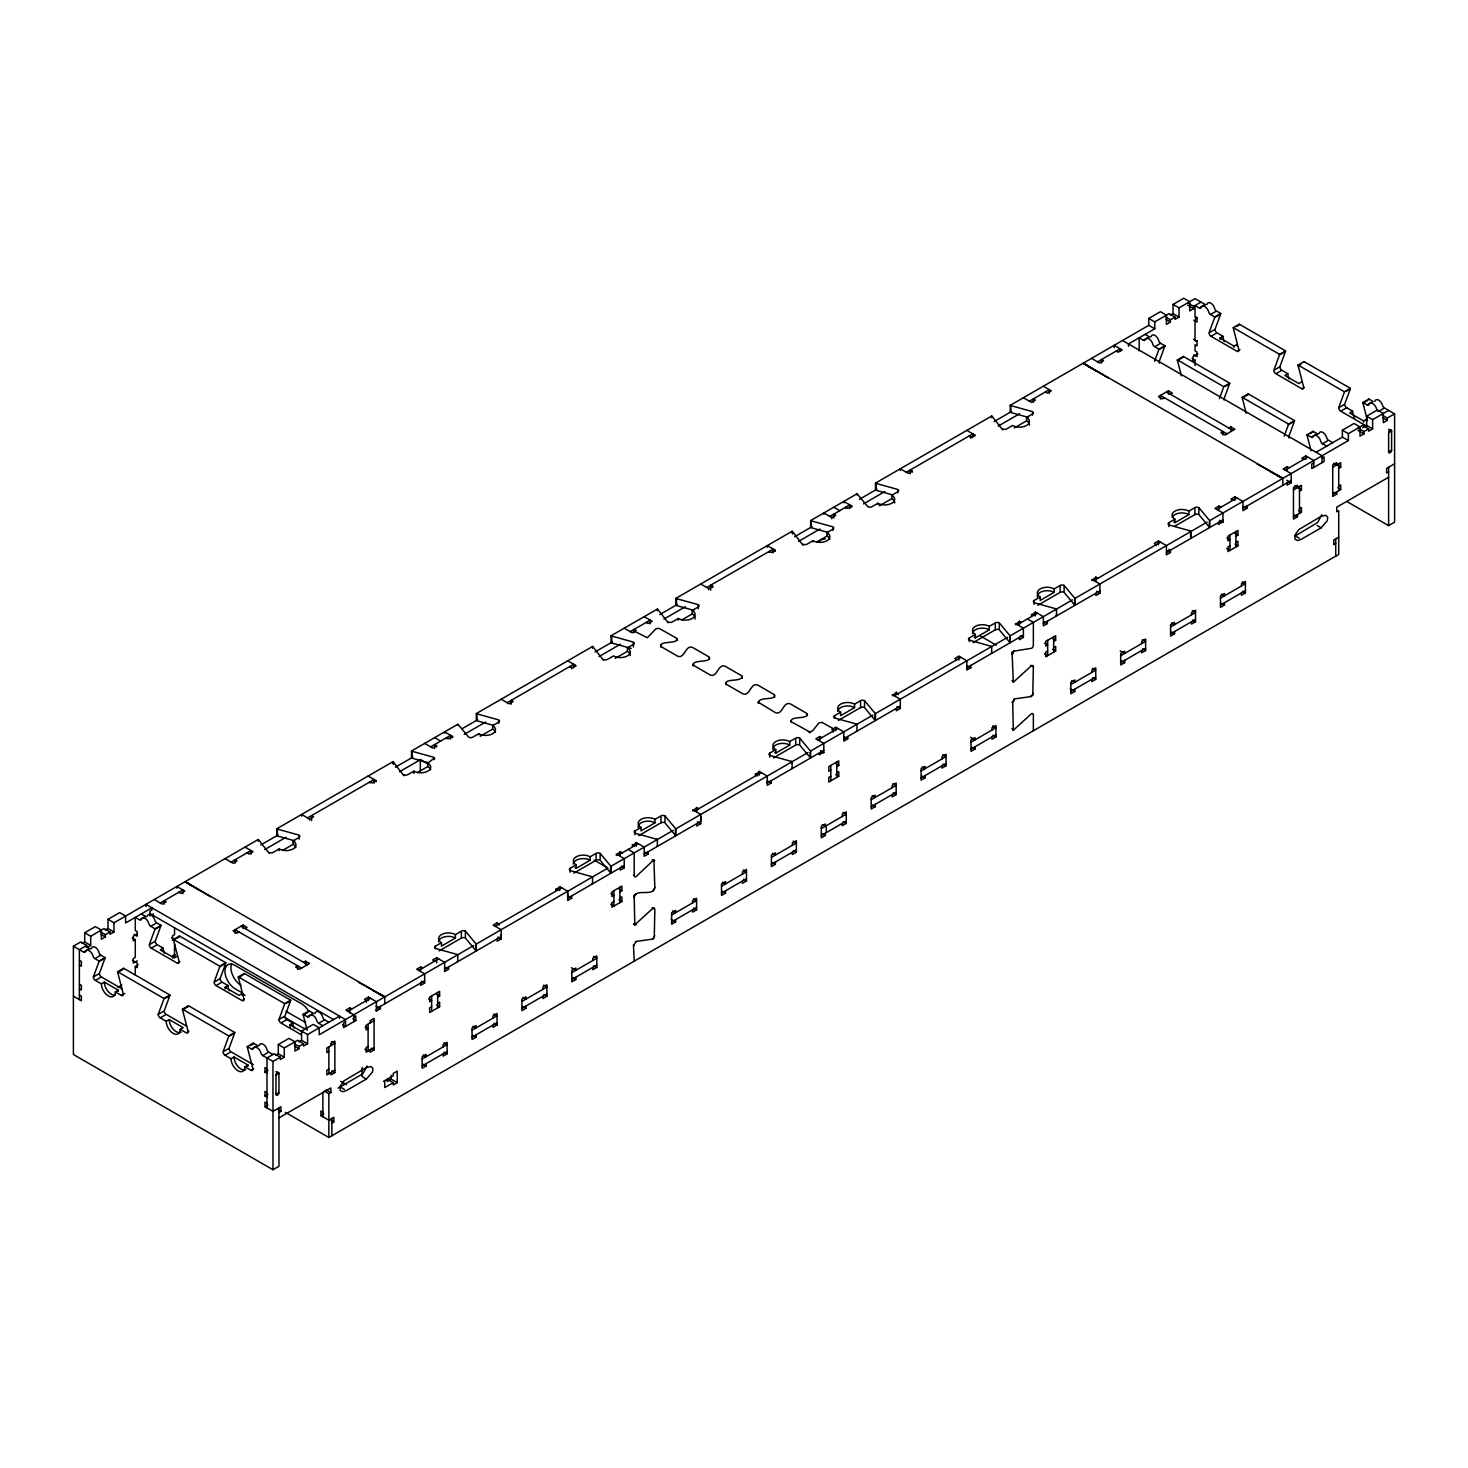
<?xml version="1.0" encoding="UTF-8"?>
<svg xmlns="http://www.w3.org/2000/svg" width="1468" height="1468" viewBox="0 0 1468 1468"><rect width="100%" height="100%" fill="white"/><g stroke="black" fill="none" stroke-linecap="round" stroke-linejoin="round"><path stroke-width="1.5" d="M501.157 934.877L501.157 936.602L444.62 969.247M567.694 893.003L567.694 898.196L624.23 865.551M700.731 816.19L700.731 821.383L644.195 854.027M767.269 781.233L767.269 782.976L823.805 750.331M634.671 631.368L647.315 637.736L655.994 628.763L659.004 628.304L676.253 638.011C680.143 644.782 657.481 640.011 661.371 646.782L677.5 656.104C684.822 659.462 685.391 644.158 692.712 647.516L708.842 656.82C712.732 663.591 690.07 658.838 693.96 665.61L710.09 674.913C717.43 678.289 717.98 662.967 725.302 666.325L741.432 675.647L742.239 677.904M742.257 676.656C740.771 682.436 723.412 677.922 726.568 684.418L742.698 693.74C750.02 697.098 750.57 681.794 757.91 685.152L774.04 694.474C777.361 701.319 758.112 695.795 758.35 703.099M758.35 702.236L775.288 712.567C782.609 715.925 783.178 700.603 790.5 703.979L806.629 713.283C810.519 720.054 787.857 715.301 791.747 722.072L809.657 731.853L812.373 731.009L818.979 722.862L821.988 722.403L833.329 728.697L833.329 732.147M635.461 941.52L652.838 939.061L654.251 937.575L654.838 909.499L652.838 908.343L634.8 924.803L634.213 897.388C635.571 887.718 653.462 897.278 654.838 887.608L653.939 860.083M367.055 1066.007L362.853 1073.787L337.989 1088.137M1321.806 514.773L1317.603 522.553L1295.198 535.893L1299.198 538.206M825.31 538.903L821.144 539.618L818.447 542.206M173.352 955.338L172.38 958.017M1013.984 698.97L1031.362 696.529L1032.775 695.025L1033.362 666.949L1031.362 665.793L1013.324 682.253L1012.131 653.48L1013.636 651.205L1031.729 648.269A2.826 1.633 -60 0 0 1033.362 645.058L1033.362 622.432L1027.38 618.964M101.365 983.872L104.375 982.129L118.339 990.203L115.348 991.928A9.872 5.707 60 0 1 108.357 995.965A9.872 5.707 60 0 1 101.365 983.872L95.383 980.404A2.826 1.633 60 0 1 93.383 976.954L99.017 961.65A2.826 1.633 60 0 0 99.09 961.045L105.09 957.576L100.87 955.154A2.826 1.633 60 0 1 98.998 952.53A5.652 3.266 60 0 0 95.236 947.282A5.652 3.266 60 0 0 91.456 948.181A2.826 1.633 60 0 1 89.585 948.64L85.383 946.199M105.09 957.576A2.826 1.633 60 0 1 104.999 958.2L99.384 973.486A2.826 1.633 60 0 0 101.365 976.954L121.752 988.716M147.901 915.023A5.652 3.266 60 0 1 151.699 915.426A5.652 3.266 60 0 1 154.874 920.271A2.826 1.633 60 0 0 156.764 922.895L160.966 925.317L154.984 928.785A2.826 1.633 60 0 1 154.892 929.391L149.277 944.695A2.826 1.633 60 0 0 151.277 948.145L177.206 963.118A2.826 1.633 60 0 0 179.206 961.98L173.591 940.181A2.826 1.633 60 0 1 173.499 939.465L179.5 936.015L225.797 962.751A2.826 1.633 60 0 1 225.705 963.357L220.09 978.661L214.842 981.688M150.03 944.254L155.259 941.227L160.874 925.923A2.826 1.633 60 0 0 160.966 925.317M166.196 1021.288L169.205 1019.563L183.17 1027.637L180.179 1029.362A9.872 5.707 60 0 1 173.187 1033.399A9.872 5.707 60 0 1 166.196 1021.288L160.214 1017.838A2.826 1.633 60 0 1 158.214 1014.388L163.847 999.084A2.826 1.633 60 0 0 163.921 998.46L169.921 995.01L123.606 968.274L117.623 971.743A2.826 1.633 60 0 0 117.715 972.44L123.33 994.24A2.826 1.633 60 0 1 121.33 995.396L115.348 991.928M169.921 995.01A2.826 1.633 60 0 1 169.829 995.616L164.214 1010.92A2.826 1.633 60 0 0 166.196 1014.388L186.583 1026.15M225.797 962.751L219.815 966.201A2.826 1.633 60 0 1 219.723 966.825L214.108 982.11A2.826 1.633 60 0 0 216.09 985.579L242.037 1000.552A2.826 1.633 60 0 0 244.037 999.396L238.422 977.615A2.826 1.633 60 0 1 238.33 976.899L244.33 973.449L290.627 1000.185A2.826 1.633 60 0 1 290.536 1000.791L284.92 1016.095A2.826 1.633 60 0 0 286.921 1019.544L292.903 1022.994A9.872 5.707 60 0 0 294.077 1028.169M180.179 1029.362L186.161 1032.811A2.826 1.633 60 0 0 188.161 1031.655L182.527 1009.874A2.826 1.633 60 0 1 182.454 1009.158L188.436 1005.708L234.733 1032.444L228.751 1035.894A2.826 1.633 60 0 1 228.678 1036.5L223.044 1051.804A2.826 1.633 60 0 0 225.044 1055.272L231.026 1058.722A9.872 5.707 60 0 0 238.018 1070.814A9.872 5.707 60 0 0 245.009 1066.796L248 1065.052L234.018 1056.997L231.026 1058.722M223.797 1051.382L229.045 1048.354L234.66 1033.05A2.826 1.633 60 0 0 234.733 1032.444M301.307 1034.775L280.92 1022.994A2.826 1.633 60 0 1 278.938 1019.544L284.553 1004.24A2.826 1.633 60 0 0 284.627 1003.635L290.627 1000.185M1154.545 361.275L1158.766 349.806A2.826 1.633 60 0 0 1158.858 349.201L1164.84 345.732L1160.619 343.31A2.826 1.633 60 0 1 1158.747 340.686A5.652 3.266 60 0 0 1154.986 335.438A5.652 3.266 60 0 0 1151.224 336.337A2.826 1.633 60 0 1 1150.93 336.796M1164.84 345.732A2.826 1.633 60 0 1 1164.748 346.356L1159.133 361.642A2.826 1.633 60 0 0 1159.463 363.091M1206.824 304.518A2.826 1.633 60 0 0 1207.1 304.078A5.652 3.266 60 0 1 1210.861 303.179A5.652 3.266 60 0 1 1214.623 308.427A2.826 1.633 60 0 0 1216.513 311.051L1220.715 313.473L1214.733 316.941A2.826 1.633 60 0 1 1214.642 317.547L1209.026 332.851A2.826 1.633 60 0 0 1211.027 336.3L1236.974 351.274A2.826 1.633 60 0 0 1238.955 350.136L1233.34 328.337A2.826 1.633 60 0 1 1233.267 327.639L1239.249 324.171L1285.546 350.907A2.826 1.633 60 0 1 1285.473 351.513L1279.839 366.817L1274.609 369.844M1209.779 332.41L1215.009 329.382L1220.642 314.097A2.826 1.633 60 0 0 1220.715 313.473M1219.376 398.709L1223.596 387.24A2.826 1.633 60 0 0 1223.67 386.634L1229.67 383.166L1183.373 356.43L1177.373 359.899A2.826 1.633 60 0 0 1177.464 360.596L1181.391 375.863M1229.67 383.166A2.826 1.633 60 0 1 1229.578 383.772L1223.963 399.076A2.826 1.633 60 0 0 1224.11 400.012M1285.546 350.907L1279.564 354.357A2.826 1.633 60 0 1 1279.472 354.981L1273.857 370.266A2.826 1.633 60 0 0 1275.857 373.734L1301.804 388.708L1304.043 387.405M1284.206 436.143L1288.427 424.674A2.826 1.633 60 0 0 1288.5 424.05L1294.501 420.6L1248.185 393.864L1242.203 397.314A2.826 1.633 60 0 0 1242.295 398.03L1246.222 413.279M1289.124 437.959A2.826 1.633 60 0 1 1288.794 436.51L1294.409 421.206A2.826 1.633 60 0 0 1294.501 420.6M1367.369 426.399A2.826 1.633 60 0 1 1366.635 426.142L1340.688 411.15A2.826 1.633 60 0 1 1338.688 407.7L1344.303 392.396A2.826 1.633 60 0 0 1344.394 391.791L1350.376 388.341L1304.079 361.605L1298.079 365.055A2.826 1.633 60 0 0 1298.171 365.771L1303.786 387.552A2.826 1.633 60 0 1 1301.804 388.708M1350.376 388.341A2.826 1.633 60 0 1 1350.285 388.947L1344.67 404.25A2.826 1.633 60 0 0 1346.67 407.7L1352.652 411.15A9.872 5.707 60 0 0 1354.707 418.05M1013.984 650.966L1012.002 654.416M1012.002 702.42L1014.37 699.649L1012.736 702.86L1013.324 730.275L1031.362 713.797A2.826 1.633 -60 0 1 1033.362 714.953L1033.362 730.734M1318.833 433.721L1319.677 432.381A5.652 3.266 60 0 1 1326.081 436.088L1326.925 438.382A2.826 1.633 60 0 0 1328.522 440.235L1332.724 442.675M1374.709 401.461L1375.553 400.122A5.652 3.266 60 0 1 1381.957 403.81L1382.801 406.122A2.826 1.633 60 0 0 1384.397 407.976L1394.6 413.866L1394.6 522.186L1388.618 525.636L1347.11 501.671M633.46 875.093L634.213 875.534A2.826 1.633 -60 0 0 635.846 876.818L653.572 860.064L652.086 859.899M366.394 1079.053L372.578 1071.842L372.927 1068.465L371.092 1066.502L366.394 1067.53L343.971 1080.87L340.246 1086.265L340.246 1090.504L342.796 1091.733L346.43 1090.577L366.394 1079.053L362.394 1076.76M1321.145 527.838L1327.329 520.626L1327.696 517.25L1325.861 515.286L1321.145 516.314L1298.74 529.654L1294.996 535.049L1294.996 539.288L1297.547 540.518L1301.198 539.343L1321.145 527.838L1317.163 525.526M84.704 932.767L90.704 936.217L90.704 945.429L84.704 941.979L84.704 932.767L95.383 926.602L101.365 930.051L101.365 939.281L105.366 936.969L105.366 934.657L109.99 931.996L109.99 934.29L113.972 931.996L113.972 922.785L107.99 919.317L107.99 928.528L113.972 931.996M107.99 919.317L119.642 912.601L125.624 916.05L125.624 922.968L151.901 907.793L151.901 910.105L149.901 911.261L149.901 915.867L153.424 913.83M1028.206 417.352L1010.865 412.526A2.808 1.633 0 0 1 1010.223 412.251L1010.223 405.333L1148.783 325.327L1148.783 318.428L1160.436 311.693L1166.418 315.161L1166.418 324.373L1170.4 322.079L1170.4 319.767L1175.042 317.088L1175.042 319.4L1179.024 317.088L1179.024 307.876L1173.042 304.427L1173.042 313.638L1179.024 317.088M1173.042 304.427L1183.722 298.261L1189.704 301.711L1189.704 310.941L1193.686 308.629L1193.686 306.317L1187.704 302.867M278.957 1107.9L278.957 1166.289L272.975 1169.739L73.4 1054.519L73.4 946.199L80.722 941.979L86.704 945.429L86.704 947.741L90.704 945.429M90.704 936.217L104.008 928.528L109.99 931.996M113.972 922.785L258.203 839.512A2.826 1.633 0 0 1 258.698 839.88L269.139 853.275M294.738 840.834L277.397 836.008A2.826 1.633 0 0 1 276.736 835.714L276.736 828.814L392.947 761.709A2.826 1.633 0 0 1 393.442 762.094L403.883 775.765M428.399 762.736L412.141 758.204A2.826 1.633 0 0 1 411.48 757.928L411.48 751.01L457.777 724.274A2.826 1.633 0 0 1 458.273 724.66L468.714 737.175A2.826 1.633 0 0 0 472.696 737.175L478.696 733.725A9.872 5.707 0 0 0 492.661 733.725A9.872 5.707 0 0 0 492.661 725.651L498.643 722.201A2.826 1.633 0 0 0 498.643 719.889L476.972 713.87A2.826 1.633 0 0 1 476.311 713.576L476.311 720.494A2.826 1.633 0 0 0 476.972 720.788L493.23 725.302M476.311 713.576L592.54 646.489A2.826 1.633 0 0 1 593.017 646.856L603.458 660.251M631.222 648.416L611.716 642.984A2.826 1.633 0 0 1 611.055 642.709L611.055 635.791L657.37 609.055A2.826 1.633 0 0 1 657.847 609.44L668.289 622.817M693.887 610.376L676.546 605.55A2.826 1.633 0 0 1 675.886 605.275L675.886 598.357L792.114 531.269A2.826 1.633 0 0 1 792.592 531.636L803.033 545.307M827.548 532.278L811.29 527.764A2.826 1.633 0 0 1 810.63 527.471L810.63 520.571L856.945 493.835A2.826 1.633 0 0 1 857.422 494.202L867.863 506.735A2.826 1.633 0 0 0 871.864 506.735L877.846 503.267A9.872 5.707 0 0 0 891.81 503.267A9.872 5.707 0 0 0 891.81 495.211L897.81 491.743A2.826 1.633 0 0 0 897.81 489.45L876.121 483.412A2.826 1.633 0 0 1 875.46 483.137L875.46 490.055A2.826 1.633 0 0 0 876.121 490.33L892.379 494.844M875.46 483.137L991.689 416.031A2.826 1.633 0 0 1 992.166 416.417L1002.607 429.794M1148.783 318.428L1154.784 321.877L1169.042 313.638L1175.042 317.088M1179.024 307.876L1195.025 298.646L1205.228 304.537A2.826 1.633 60 0 0 1205.815 304.775M82.043 943.52L84.704 941.979M105.329 930.07L107.99 928.528M1170.381 315.18L1173.042 313.638M86.704 945.429L79.382 949.668L79.382 999.598M160.214 903.004L182.839 889.938L182.839 893.627M231.063 862.083L251.028 850.559L251.028 854.248M260.68 844.999L278.168 834.907M307.564 817.915L374.101 779.508L374.101 783.196M395.406 767.214L412.893 757.121M430.638 746.863L450.603 735.34L450.603 739.028M462.2 728.642L477.742 719.669M507.139 702.695L573.676 664.288L573.676 667.977M594.98 651.976L612.468 641.883M630.212 631.644L650.177 620.12L650.177 623.808M659.829 614.541L677.317 604.449M706.732 587.475L773.251 549.069L773.251 552.757M794.573 536.756L812.043 526.663M829.805 516.424L849.752 504.9L849.752 508.589M859.422 499.322L876.891 489.229M906.306 472.256L972.825 433.831L972.825 437.519M994.148 421.536L1011.617 411.444M1029.38 401.186L1049.326 389.662L1049.326 393.351M1097.569 361.825L1120.176 348.76L1120.176 351.072M1154.784 321.877L1154.784 328.795L1128.488 343.971L1128.488 346.264M1193.686 306.317L1201.007 302.096M301.582 816.19L301.582 814.465L309.564 819.071L313.565 816.777L311.565 815.621L311.565 820.612M376.083 781.82L376.083 780.664L372.101 782.976L370.101 781.82L370.101 782.976M436.638 746.863L436.638 745.707L432.638 748.019L424.656 743.414M452.603 737.652L452.603 736.496L448.602 738.808L446.602 737.652L446.602 738.808M569.676 666.6L571.676 667.738L575.676 665.444L575.676 666.6M700.731 584.007L708.714 588.631L712.714 586.319L712.714 587.475M775.251 551.362L775.251 550.225L771.25 552.519L769.25 551.362L769.25 552.519M823.805 514.351L823.805 512.956L831.787 517.562L835.787 515.268L833.787 514.112L833.787 517.947M851.752 507.194L851.752 506.038L847.752 508.35L845.77 507.194L845.77 508.35M912.289 472.256L912.289 471.1L908.288 473.393L900.306 468.787L900.306 470.512M968.843 436.143L970.825 437.299L974.825 434.987L974.825 436.143M73.4 946.199L83.603 952.09L88.594 949.209M140.469 919.262L145.46 916.381A2.826 1.633 60 0 0 147.35 915.922M1139.15 350.87L1139.15 337.823L1143.352 340.246L1148.343 337.365M1200.237 307.418L1205.228 304.537M264.735 849.568L286.095 837.237M399.461 771.783L420.821 759.451M464.31 734.349L485.669 722.017M599.036 656.563L620.395 644.232M663.885 619.129L685.244 606.779M798.61 541.343L819.97 528.994M863.459 503.891L884.819 491.56M998.185 426.105L1019.563 413.774M276.736 828.814A2.826 1.633 0 0 0 277.397 829.09L299.068 835.127A2.826 1.633 0 0 1 299.068 837.421L293.086 840.87A9.872 5.707 0 0 1 293.086 848.944A9.872 5.707 0 0 1 279.122 848.944L273.121 852.394A2.826 1.633 0 0 1 269.139 852.394M433.812 758.479L427.83 763.085A9.872 5.707 0 0 1 427.83 771.159A9.872 5.707 0 0 1 413.866 771.159L407.865 774.609A2.826 1.633 0 0 1 403.883 774.609M611.055 635.791A2.826 1.633 0 0 0 611.716 636.066L633.387 642.103A2.826 1.633 0 0 1 633.387 644.397L627.405 647.865A9.872 5.707 0 0 1 627.405 655.921A9.872 5.707 0 0 1 613.441 655.921L607.458 659.389A2.826 1.633 0 0 1 603.458 659.389M675.886 598.357A2.826 1.633 0 0 0 676.546 598.65L698.236 604.669A2.826 1.633 0 0 1 698.236 606.981L692.235 610.431A9.872 5.707 0 0 1 692.235 618.487A9.872 5.707 0 0 1 678.271 618.487L672.289 621.955A2.826 1.633 0 0 1 668.289 621.955M810.63 520.571A2.826 1.633 0 0 0 811.29 520.846L832.98 526.865A2.826 1.633 0 0 1 832.98 529.177L826.979 532.627A9.872 5.707 0 0 1 826.979 540.701A9.872 5.707 0 0 1 813.015 540.701L807.033 544.151A2.826 1.633 0 0 1 803.033 544.151M1010.223 405.333A2.808 1.633 0 0 0 1010.865 405.627L1032.554 411.646A2.826 1.633 0 0 1 1032.554 413.958L1026.554 417.407A9.872 5.707 0 0 1 1026.554 425.481A9.872 5.707 0 0 1 1012.59 425.481L1006.608 428.931A2.826 1.633 0 0 1 1002.607 428.931M95.879 958.035L100.87 955.154M137.258 933.923L133.276 936.217L133.276 940.823L135.276 939.667L135.276 957.338L133.276 958.494L133.276 963.1L137.258 960.806M134.065 934.382L137.258 936.217L137.258 931.611L135.276 930.455L135.276 917.39L139.478 919.83A2.826 1.633 60 0 0 141.368 919.372A5.652 3.266 60 0 1 145.13 918.473A5.652 3.266 60 0 1 148.892 923.721A2.826 1.633 60 0 0 150.764 926.345L155.755 923.464M1155.646 346.191L1160.619 343.31M1193.833 320.226L1197.026 322.079L1197.026 317.455L1195.025 316.317L1195.025 305.564L1199.228 307.986A2.826 1.633 60 0 0 1201.118 307.528A5.652 3.266 60 0 1 1204.879 306.628A5.652 3.266 60 0 1 1208.641 311.877A2.826 1.633 60 0 0 1210.513 314.501L1215.504 311.62M282.608 850.394L293.086 844.339L293.086 840.87M417.352 772.59L427.83 766.535L427.83 763.085M480.238 736.275L492.661 729.119L492.661 725.651M615.184 658.38L627.405 651.315L627.405 647.865M681.758 619.936L692.235 613.881L692.235 610.431M816.74 542.004L826.979 536.095L826.979 532.627M879.405 505.836L891.81 498.661L891.81 495.211M1014.333 427.922L1026.554 420.876L1026.554 417.407M100.503 960.788L104.999 958.2M154.892 929.391L159.388 926.803M1160.27 348.944L1164.748 346.356M1214.642 317.547L1219.137 314.959M93.383 976.954L98.631 973.926M96.136 979.982L101.365 976.954M151.277 948.145L156.507 945.117M1211.027 336.3L1216.256 333.273M175.187 938.914L172.527 940.438L172.527 935.832L174.527 934.676L174.527 928.051M117.715 972.44L122.193 969.853M176.582 938.456L179.573 936.731A2.826 1.633 60 0 1 179.5 936.015M1177.464 360.596L1181.942 358.008M1236.331 326.612L1237.836 325.749M164.416 953.301A9.872 5.707 60 0 1 163.242 948.145L160.251 949.869L174.215 957.943L177.206 956.219M1220.091 339.42A9.872 5.707 60 0 1 1220 338.025L1222.991 336.3A9.872 5.707 60 0 0 1224.165 341.457M135.276 975.321L135.276 966.568L138.267 964.825M1197.815 353.88L1193.025 356.632L1193.025 361.256L1195.025 360.1L1195.025 365.477M117.99 987.285L121.881 985.046M1233.872 347.365A9.872 5.707 60 0 0 1233.982 346.099L1236.974 344.374A9.872 5.707 60 0 1 1236.827 345.861M121.33 995.396L124.817 993.377M177.958 962.696L179.958 961.54M245.028 928.528L247.028 927.391L243.046 925.079L233.063 930.84L237.045 933.153L239.045 931.996M1170.4 394.286L1172.4 393.13L1168.418 390.818L1158.435 396.58L1162.417 398.892L1164.418 397.736M1237.707 350.852L1239.965 349.549M165.333 998.222L169.829 995.616M219.723 966.825L224.219 964.219M1225.101 386.378L1229.578 383.772M1279.472 354.981L1283.968 352.375M158.214 1014.388L163.462 1011.36M160.214 1017.838L165.462 1014.81M216.09 985.579L221.338 982.551M1276.591 373.294L1281.839 370.266L1287.821 373.734A9.872 5.707 60 0 0 1288.996 378.891M184.032 1009.011L188.528 1006.424A2.826 1.633 60 0 1 188.436 1005.708M238.422 977.615L242.899 975.009M1243.781 397.167L1248.277 394.58A2.826 1.633 60 0 1 1248.185 393.864M1298.171 365.771L1301.162 364.046M225.21 988.955A9.872 5.707 60 0 1 225.081 987.303L228.072 985.579A9.872 5.707 60 0 0 229.247 990.735M1287.821 373.734L1284.83 375.459L1298.795 383.533L1301.804 381.79M245.028 995.359L242.037 993.634L239.045 995.359L225.081 987.303M303.582 962.329L305.583 961.191L309.564 963.485L299.582 969.247L295.6 966.953L297.6 965.797L297.6 969.247M1228.955 428.069L1230.955 426.931L1234.937 429.225L1224.954 434.987L1220.972 432.693L1222.972 431.537L1222.972 434.987M186.913 1032.389L188.913 1031.233M242.789 1000.112L244.294 999.249M228.678 1036.5L233.155 1033.912M286.058 1003.378L290.536 1000.791M1288.427 424.674L1292.923 422.068M1345.807 391.534L1350.285 388.947M278.938 1019.544L284.168 1016.517M1338.688 407.7L1343.917 404.673M225.044 1055.272L230.292 1052.244M281.673 1022.572L286.921 1019.544M1341.422 410.728L1346.67 407.7M245.009 1066.796L250.991 1070.245A2.826 1.633 60 0 0 252.991 1069.089L247.358 1047.308A2.826 1.633 60 0 1 247.285 1046.592L253.267 1043.142L257.487 1045.565A2.826 1.633 60 0 0 259.084 1045.565L259.928 1044.225A5.652 3.266 60 0 1 266.332 1047.913L267.176 1050.226A2.826 1.633 60 0 0 268.772 1052.079L272.975 1054.519M307.179 1030.297L303.252 1015.03A2.826 1.633 60 0 1 303.16 1014.333L309.142 1010.883L313.363 1013.305A2.826 1.633 60 0 0 314.959 1013.305L315.803 1011.966A5.652 3.266 60 0 1 322.208 1015.654L323.052 1017.966A2.826 1.633 60 0 0 324.648 1019.82L328.85 1022.26M1311.052 450.713L1307.126 435.464A2.826 1.633 60 0 1 1307.034 434.748L1313.016 431.298L1317.236 433.721A2.826 1.633 60 0 0 1317.824 433.959M1367.497 420.619L1363.001 403.205A2.826 1.633 60 0 1 1362.91 402.489L1368.91 399.039L1373.112 401.461M250.367 1045.565L253.358 1043.84A2.826 1.633 60 0 1 253.267 1043.142M303.252 1015.03L307.729 1012.443M1310.117 433.739L1311.603 432.858M1363.001 403.205L1367.497 400.599M290.279 1027.563A9.872 5.707 60 0 1 289.912 1024.737L292.903 1022.994M1352.652 411.15L1349.661 412.893L1363.625 420.949L1366.635 419.224A9.872 5.707 60 0 1 1366.488 420.729M252.496 1048.446L257.487 1045.565M303.16 1014.333L307.381 1016.755L312.354 1013.874M1312.245 436.602L1317.236 433.721M1362.91 402.489L1367.13 404.911L1372.121 402.03M435.446 948.713L435.446 946.126L441.446 942.658A9.872 5.707 0 0 1 441.446 934.602A9.872 5.707 0 0 1 455.41 934.602L461.392 931.134A2.826 1.633 0 0 1 465.393 931.134L475.834 943.649A2.826 1.633 0 0 0 476.311 944.034L476.311 950.952A2.826 1.633 0 0 1 475.834 950.567L465.393 938.052A2.826 1.633 0 0 0 461.392 938.052L439.152 950.897M592.063 883.626A2.826 1.633 0 0 1 592.54 883.846L592.54 876.928A2.826 1.633 0 0 0 591.879 876.653L570.19 870.634A2.826 1.633 0 0 1 570.19 868.322L576.19 864.872A9.872 5.707 0 0 1 576.19 856.798A9.872 5.707 0 0 1 590.154 856.798L596.136 853.348A2.826 1.633 0 0 1 600.137 853.348L610.578 865.863A2.826 1.633 0 0 0 611.055 866.248L611.055 873.148A2.826 1.633 0 0 1 610.578 872.781L600.137 860.266A2.826 1.633 0 0 0 596.136 860.266L573.896 873.093M635.02 834.741L635.02 830.888L641.021 827.438A9.872 5.707 0 0 1 641.021 819.364A9.872 5.707 0 0 1 654.985 819.364L660.967 815.914A2.826 1.633 0 0 1 664.967 815.914L675.408 828.429A2.826 1.633 0 0 0 675.886 828.814L675.886 835.714A2.826 1.633 0 0 1 675.408 835.347L664.967 822.832A2.826 1.633 0 0 0 660.967 822.832L638.727 835.659M791.637 768.406A2.826 1.633 0 0 1 792.114 768.626L792.114 761.709A2.826 1.633 0 0 0 791.454 761.433L769.764 755.396A2.826 1.633 0 0 1 769.764 753.102L775.765 749.634A9.872 5.707 0 0 1 775.765 741.579A9.872 5.707 0 0 1 789.729 741.579L795.711 738.11A2.826 1.633 0 0 1 799.711 738.11L810.153 750.643A2.826 1.633 0 0 0 810.63 751.01L810.63 757.928A2.826 1.633 0 0 1 810.153 757.543L799.711 745.028A2.826 1.633 0 0 0 795.711 745.028L773.471 757.873M834.613 718.256L834.613 715.668L840.595 712.219A9.872 5.707 0 0 1 840.595 704.145A9.872 5.707 0 0 1 854.559 704.145L860.542 700.695A2.826 1.633 0 0 1 864.542 700.695L874.983 713.209A2.826 1.633 0 0 0 875.46 713.576L875.46 720.494A2.826 1.633 0 0 1 874.983 720.127L864.542 707.594A2.826 1.633 0 0 0 860.542 707.594L838.32 720.439M991.212 653.187A2.826 1.633 0 0 1 991.689 653.407L991.689 646.489A2.826 1.633 0 0 0 991.028 646.214L969.357 640.176A2.826 1.633 0 0 1 969.357 637.883L975.339 634.415A9.872 5.707 0 0 1 975.339 626.359A9.872 5.707 0 0 1 989.304 626.359L995.304 622.891A2.826 1.633 0 0 1 999.286 622.891L1009.727 635.405A2.826 1.633 0 0 0 1010.223 635.791L1010.223 642.709A2.826 1.633 0 0 1 1009.727 642.323L999.286 629.809A2.826 1.633 0 0 0 995.304 629.809L973.064 642.654M1034.188 604.284L1034.188 600.449L1040.17 596.981A9.872 5.707 0 0 1 1040.17 588.925A9.872 5.707 0 0 1 1054.134 588.925L1060.135 585.457A2.826 1.633 0 0 1 1064.116 585.457L1074.558 597.99A2.826 1.633 0 0 0 1075.053 598.357L1075.053 605.275A2.826 1.633 0 0 1 1074.558 604.889L1064.116 592.375A2.826 1.633 0 0 0 1060.135 592.375L1037.894 605.22M1190.603 537.894A2.826 1.633 0 0 1 1191.264 538.169L1191.264 531.269A2.826 1.633 0 0 0 1190.603 530.976L1168.932 524.957A2.826 1.633 0 0 1 1168.932 522.645L1174.914 519.195A9.872 5.707 0 0 1 1174.914 511.121A9.872 5.707 0 0 1 1188.878 511.121L1194.879 507.671A2.826 1.633 0 0 1 1198.861 507.671L1209.302 520.186A2.808 1.615 0 0 0 1209.797 520.571L1209.797 527.471A2.808 1.615 0 0 1 1209.302 527.104L1198.861 514.589A2.826 1.633 0 0 0 1194.879 514.589L1174.492 526.351M455.41 934.602L455.41 938.052L441.446 946.126L441.446 942.658M575.126 867.606A9.872 5.707 0 0 0 576.19 868.322L590.154 860.266L590.154 856.798M654.985 819.364L654.985 822.832L641.021 830.888L641.021 827.438M774.7 752.387A9.872 5.707 0 0 0 775.765 753.102L789.729 745.028L789.729 741.579M854.559 704.145L854.559 707.594L840.595 715.668L840.595 712.219M974.275 637.149A9.872 5.707 0 0 0 975.339 637.883L989.304 629.809L989.304 626.359M1054.134 588.925L1054.134 592.375L1040.17 600.449L1040.17 596.981M1173.868 521.929A9.872 5.707 0 0 0 1174.914 522.645L1188.878 514.589L1188.878 511.121M278.296 1044.537L284.278 1047.987L284.278 1057.199L278.296 1053.749L278.296 1044.537L288.976 1038.371L294.958 1041.821L294.958 1051.051L298.958 1048.739L298.958 1046.427L303.582 1043.766L303.582 1046.06L307.564 1043.766L307.564 1034.536L301.582 1031.086L301.582 1040.298L307.564 1043.766M301.582 1031.086L313.216 1024.37L319.217 1027.82L319.217 1034.738L457.777 954.732L457.777 961.65A2.826 1.633 0 0 0 457.3 961.43M1316.099 452.272L1342.376 437.097L1342.376 430.197L1354.028 423.463L1360.01 426.931L1360.01 436.143L1363.992 433.831L1363.992 431.537L1358.01 428.069M1366.635 416.196L1372.617 419.646L1372.617 428.858L1366.635 425.408L1366.635 416.196L1377.296 410.031L1383.296 413.481L1383.296 422.692L1387.278 420.398L1387.278 418.086L1394.6 413.866M247.285 1046.592L251.487 1049.033A2.826 1.633 60 0 0 253.083 1049.014L253.927 1047.675A5.652 3.266 60 0 1 260.331 1051.382L261.176 1053.694A2.826 1.633 60 0 0 262.772 1055.547L267.763 1052.666M319.657 1022.701L324.648 1019.82M1307.034 434.748L1311.236 437.189A2.826 1.633 60 0 0 1312.851 437.17L1313.695 435.831A5.652 3.266 60 0 1 1320.099 439.538L1320.925 441.85A2.826 1.633 60 0 0 1322.54 443.703L1327.531 440.822M1379.406 410.856L1384.397 407.976M351.806 1009.011L349.806 1007.855L345.824 1010.149L353.806 1014.755L353.806 1021.673M375.423 1010.351L376.432 1010.92L376.432 1001.708L368.45 997.102L364.449 999.396L366.45 1000.552L366.45 1002.277M422.656 968.091L420.655 966.953L416.673 969.247L424.656 973.853L424.656 983.083L420.655 985.377L420.655 983.083M448.602 966.953L448.602 969.247L444.62 971.559L444.62 962.329L436.638 957.723L432.638 960.035L434.638 961.191M499.157 925.079L497.175 922.785L493.175 925.079L501.157 929.684L501.157 938.914L497.175 941.208L497.175 938.914M555.711 890.122L559.712 886.672L567.694 891.278L567.694 900.508L571.676 898.196L571.676 895.884M616.248 855.183L620.248 851.715L622.23 852.871M632.213 845.953L636.213 842.504L644.195 847.109L644.195 856.321L648.177 854.027L648.177 851.715M692.749 811.015L696.75 807.547L698.75 808.703M755.286 774.902L759.286 771.452L767.269 776.058L767.269 785.27L771.25 782.976L771.25 780.664M821.805 737.652L819.823 736.496L815.823 738.808L823.805 743.414L823.805 752.625L818.814 754.35M847.752 736.496L847.752 738.808L843.77 741.101L843.77 731.89L835.787 727.284L831.787 729.578L833.787 730.734M892.324 695.777L896.324 692.327L898.324 694.639M970.825 665.444L970.825 667.738L966.843 670.05L966.843 660.839L958.861 656.214L954.861 658.526L956.861 659.683M1015.397 624.726L1019.398 621.276L1021.398 622.432M1031.362 615.514L1035.362 612.046L1043.344 616.67L1043.344 625.882L1047.345 623.57L1047.345 621.276M1091.917 580.557L1095.899 577.107L1097.899 578.245M1168.913 549.344L1170.4 550.225L1170.4 552.519L1166.418 554.831L1166.418 545.601L1158.435 540.995L1154.435 543.307L1156.435 545.601M1220.972 507.194L1218.972 506.038L1214.972 508.35L1222.972 512.956L1222.972 522.186L1217.981 523.911M1246.919 506.038L1246.919 508.35L1242.919 510.662L1242.919 501.432L1234.937 496.826L1230.955 499.138L1232.937 500.276M1289.161 467.833L1287.161 466.677L1283.16 468.989L1291.161 473.595L1291.161 482.807L1287.161 485.119L1287.161 482.807M1313.768 467.448L1313.768 460.53L1305.786 455.924L1301.804 458.236L1303.786 459.374M284.278 1047.987L297.6 1040.298L303.582 1043.766M307.564 1034.536L339.512 1016.113L339.512 1018.407M347.824 1011.305L370.431 998.24M418.674 970.403L438.62 958.879M495.175 926.235L561.694 887.828M618.248 855.183L638.195 843.66M694.749 811.015L761.268 772.608M817.823 739.945L837.788 728.422M894.324 695.777L960.861 657.37M1017.397 624.726L1037.362 613.202M1093.899 580.557L1160.436 542.151M1216.972 509.506L1236.937 497.982M1285.161 470.127L1307.786 457.08M1342.376 430.197L1348.358 433.647L1362.634 425.408L1368.616 428.858L1368.616 431.17L1372.617 428.858M1372.617 419.646L1388.618 410.416M275.635 1055.29L278.296 1053.749M298.921 1041.84L301.582 1040.298M1362.634 427.702L1366.635 425.408M251.744 1069.805L253.725 1068.667M262.772 1055.547L272.975 1061.437L280.296 1057.199L280.296 1059.511L284.278 1057.199M458.163 954.512L473.705 945.539M476.311 944.034L592.54 876.928M592.889 876.726L606.486 868.872M611.055 866.248L673.28 830.319M675.886 828.814L808.006 752.534M810.63 751.01L856.945 724.274L856.945 731.192A2.826 1.633 0 0 0 856.468 730.972M857.312 724.073L872.854 715.099M875.46 713.576L991.689 646.489M992.038 646.287L1007.58 637.314M1010.223 635.791L1072.429 599.861M1075.053 598.357L1207.155 522.094M1209.797 520.571L1348.358 440.565L1348.358 433.647M1363.992 431.537L1368.616 428.858M345.494 1021.875L343.494 1023.012L343.494 1027.637L355.807 1020.517L355.807 1015.911L353.806 1017.067M1313.768 462.842L1311.768 463.998L1311.768 468.604L1324.081 461.484L1324.081 456.878L1322.081 458.034M266.993 1068.722L264.992 1067.566L264.992 1072.19L267.983 1070.447M376.432 1008.626L424.656 980.771M843.77 738.808L900.306 706.145M966.843 667.738L1023.38 635.094M1043.344 623.57L1099.899 590.925M1166.418 552.519L1222.972 519.874M1242.919 508.35L1291.161 480.513M376.432 1010.92L380.414 1008.626L380.414 1006.314M616.248 854.027L624.23 858.633L624.23 867.845L620.248 870.157L620.248 867.845M692.749 809.859L700.731 814.465L700.731 823.676L696.75 825.989L696.75 823.676M892.324 694.639L900.306 699.245L900.306 708.457L896.324 710.769L896.324 708.457M1015.397 623.57L1023.38 628.176L1023.38 637.406L1019.398 639.699L1019.398 637.406M1091.917 579.401L1099.899 584.007L1099.899 593.237L1095.899 595.531L1095.899 593.237M275.966 1075.071L278.957 1073.328A2.11 1.229 -60 0 0 277.47 1072.466A2.11 1.229 -60 0 0 275.966 1075.071L275.966 1094.266A2.11 1.229 -60 0 0 277.47 1095.128A2.11 1.229 -60 0 0 278.957 1092.541L278.957 1073.328L275.966 1071.603M1388.618 432.693L1391.609 430.95A2.11 1.229 -60 0 0 1390.104 430.087A2.11 1.229 -60 0 0 1388.618 432.693L1388.618 451.887A2.11 1.229 -60 0 0 1390.104 452.75A2.11 1.229 -60 0 0 1391.609 450.162L1391.609 430.95L1388.618 429.225M374.101 1020.719L366.119 1025.325L366.119 1029.93L368.101 1028.774L365.11 1027.05M1293.473 489.908L1301.455 485.302L1301.455 489.908L1299.474 491.064M1332.724 467.246L1340.706 462.64L1340.706 467.246L1338.724 468.402M328.85 1051.437L326.869 1052.593L326.869 1047.987L334.851 1043.381L331.658 1041.528M266.993 1092.541L264.992 1091.385L264.992 1095.99L267.983 1094.266M437.629 997.102L439.629 995.946L439.629 991.34L429.647 997.102L429.647 1001.708L431.647 1000.552L428.656 998.827M619.9 891.865L621.9 890.709L621.9 886.103L611.917 891.865L611.917 896.471L613.918 895.315L610.927 893.59M830.796 770.094L828.796 771.25L828.796 766.645L838.779 760.883L838.779 765.489L836.778 766.645M1053.657 641.443L1055.657 640.287L1055.657 635.681L1045.675 641.443L1045.675 646.048L1047.675 644.892L1044.684 643.168M1235.928 536.205L1237.928 535.049L1237.928 530.443L1227.945 536.205L1227.945 540.811L1229.945 539.655L1226.954 537.93M275.966 1094.266L278.957 1092.541M1388.618 451.887L1391.609 450.162M431.647 1006.699L429.647 1007.855L429.647 1012.461L439.629 1006.699L439.629 1002.094L437.629 1003.25M613.918 901.462L611.917 902.618L611.917 907.224L621.9 901.462L621.9 896.856L619.9 897.994M830.796 776.242L828.796 777.398L828.796 782.004L838.779 776.242L838.779 771.636L836.778 772.792M1047.675 651.04L1045.675 652.196L1045.675 656.802L1055.657 651.04L1055.657 646.434L1053.657 647.59M1229.945 545.802L1227.945 546.958L1227.945 551.564L1237.928 545.802L1237.928 541.197L1235.928 542.334M328.85 1069.108L326.869 1070.264L326.869 1074.87L334.851 1070.264M368.101 1046.445L366.119 1047.601L366.119 1052.207L374.101 1047.601M1299.474 508.735L1301.455 507.579L1301.455 512.185L1293.473 516.809M1338.724 486.073L1340.706 484.917L1340.706 489.523L1332.724 494.147M266.993 1103.294L264.992 1102.138L264.992 1106.744L267.983 1105.019M330.851 1045.675L330.851 1043.381L334.851 1041.069L334.851 1072.576L330.851 1074.87L330.851 1072.576M370.101 1023.012L370.101 1020.719L374.101 1018.407L374.101 1049.914L370.101 1052.207L370.101 1049.914M1297.473 514.497L1297.473 516.809L1293.473 519.103L1293.473 487.615L1297.473 485.302L1297.473 487.615L1294.482 485.89M1336.724 491.835L1336.724 494.147L1332.724 496.441L1332.724 464.952L1336.724 462.64L1336.724 464.952L1333.733 463.227M1394.6 463.796L1386.618 468.402L1386.618 473.008L1388.618 471.87M278.957 1112.505L280.957 1111.368L280.957 1106.744L272.975 1111.368L264.992 1106.744M278.957 1117.882L330.851 1087.935L330.851 1092.541L328.85 1093.697L324.373 1091.109M1388.618 477.247L1336.724 507.194L1336.724 511.8L1338.724 510.662L1338.724 554.445L328.85 1137.48L285.379 1112.377M322.868 1112.138L320.868 1110.982L320.868 1115.588L323.877 1113.863M383.442 1081.384L393.222 1075.732L393.222 1073.438L397.222 1071.126L397.222 1082.65L393.222 1084.962L393.222 1082.65L387.24 1079.2L387.24 1081.494L391.222 1079.2L397.222 1082.65M422.16 1059.034L447.116 1044.629L443.923 1042.775M472.054 1030.224L497.01 1015.819L493.817 1013.984M521.947 1001.415L546.903 987.01L543.711 985.175M571.841 972.605L596.797 958.2L593.604 956.365M671.628 915.004L696.584 900.6L693.391 898.746M721.522 886.195L746.478 871.79L743.285 869.955M771.416 857.385L796.372 842.981L793.179 841.146M821.309 828.576L846.265 814.171L843.072 812.336M871.203 799.766L896.159 785.38L892.966 783.527M921.097 770.975L946.053 756.571L942.86 754.717M970.99 742.166L995.946 727.761L992.753 725.908M1070.778 684.547L1095.734 670.142L1092.541 668.307M1120.69 655.737L1145.627 641.332L1142.434 639.497M1170.583 626.946L1195.521 612.541L1192.328 610.688M1220.477 598.137L1245.415 583.732L1242.222 581.879M393.222 1082.65L384.744 1087.549L384.744 1080.631M422.16 1065.951L447.116 1051.547M472.054 1037.142L497.01 1022.737M521.947 1008.332L546.903 993.928M571.841 979.523L596.797 965.118M671.628 921.904L696.584 907.518M721.522 893.113L746.478 878.708M771.416 864.303L796.372 849.899M821.309 835.494L846.265 821.089M871.203 806.684L896.159 792.28M921.097 777.875L946.053 763.47M970.99 749.084L995.946 734.679M1070.778 691.465L1095.734 677.06M1120.69 662.655L1145.627 648.25M1170.583 633.846L1195.521 619.441M1220.477 605.036L1245.415 590.65M1338.724 537.16L1333.733 540.041L1333.733 544.646L1335.733 543.49M426.16 1063.639L426.16 1065.951L422.16 1068.245L422.16 1056.721L426.16 1054.428L426.16 1056.721L423.151 1054.997M443.116 1046.923L443.116 1044.629L447.116 1042.317L447.116 1053.84L443.116 1056.153L443.116 1053.84M476.054 1034.83L476.054 1037.142L472.054 1039.436L472.054 1027.912L476.054 1025.618L476.054 1027.912L473.045 1026.187M493.009 1018.131L493.009 1015.819L497.01 1013.526L497.01 1025.031L493.009 1027.343L493.009 1025.031M525.948 1006.02L525.948 1008.332L521.947 1010.645L521.947 999.121L525.948 996.809L525.948 999.121L522.938 997.378M542.903 989.322L542.903 987.01L546.903 984.716L546.903 996.24L542.903 998.534L542.903 996.24M575.841 977.229L575.841 979.523L571.841 981.835L571.841 970.311L575.841 967.999L575.841 970.311L571.346 967.706M592.797 960.512L592.797 958.2L596.797 955.907L596.797 967.43L592.797 969.724L592.797 967.43M675.629 919.61L675.629 921.904L671.628 924.216L671.628 912.692L675.629 910.399L675.629 912.692L672.638 910.967M692.584 902.893L692.584 900.6L696.584 898.288L696.584 909.811L692.584 912.123L692.584 909.811M725.522 890.801L725.522 893.113L721.522 895.407L721.522 883.883L725.522 881.589L725.522 883.883L722.531 882.158M742.478 874.102L742.478 871.79L746.478 869.478L746.478 881.002L742.478 883.314L742.478 881.002M775.416 861.991L775.416 864.303L771.416 866.597L771.416 855.073L775.416 852.78L775.416 855.092L772.425 853.348M792.371 845.293L792.371 842.981L796.372 840.687L796.372 852.211L792.371 854.504L792.371 852.211M825.31 833.182L825.31 835.494L821.309 837.806L821.309 826.282L825.31 823.97L825.31 826.282L822.319 824.539M842.265 816.483L842.265 814.171L846.265 811.877L846.265 823.401L842.265 825.695L842.265 823.401M875.203 804.391L875.203 806.684L871.203 808.996L871.203 797.473L875.203 795.161L875.203 797.473L872.212 795.748M892.159 787.674L892.159 785.38L896.159 783.068L896.159 794.592L892.159 796.885L892.159 794.592M925.097 775.581L925.097 777.875L921.097 780.187L921.097 768.663L925.097 766.351L925.097 768.663L922.106 766.938M942.052 758.864L942.052 756.571L946.053 754.258L946.053 765.782L942.052 768.094L942.052 765.782M974.991 746.772L974.991 749.084L970.99 751.377L970.99 739.854L974.991 737.56L974.991 739.854L970.495 737.266M991.946 730.055L991.946 727.761L995.946 725.449L995.946 736.973L991.946 739.285L991.946 736.973M1074.778 689.153L1074.778 691.465L1070.778 693.777L1070.778 682.253L1074.778 679.941L1074.778 682.253L1071.787 680.51M1091.733 672.454L1091.733 670.142L1095.734 667.848L1095.734 679.372L1091.733 681.666L1091.733 679.372M1124.671 660.361L1124.671 662.655L1120.69 664.967L1120.69 653.444L1124.671 651.131L1124.671 653.444L1120.176 650.838M1141.645 643.645L1141.645 641.332L1145.627 639.039L1145.627 650.563L1141.645 652.856L1141.645 650.563M1174.565 631.552L1174.565 633.846L1170.583 636.158L1170.583 624.634L1174.565 622.322L1174.565 624.634L1171.574 622.909M1191.539 614.835L1191.539 612.541L1195.521 610.229L1195.521 621.753L1191.539 624.065L1191.539 621.753M1224.459 602.742L1224.459 605.036L1220.477 607.348L1220.477 595.824L1224.459 593.531L1224.459 595.824L1221.468 594.1M1241.433 586.026L1241.433 583.732L1245.415 581.42L1245.415 592.944L1241.433 595.256L1241.433 592.944M331.86 1123.075L333.842 1121.919L333.842 1117.313L328.85 1120.194L320.868 1115.588M172.802 955.76L175.243 954.75M808.391 731.615L809.657 732.716L810.923 731.743M1030.628 696.089L1033.032 694.511L1032.61 692.639M636.213 893.939L633.791 895.517L634.213 897.388M654.838 887.608L652.838 891.058M654.838 935.611L652.838 939.061M1056.043 615.753A2.826 1.633 0 0 1 1056.52 615.973L1056.52 609.055A2.826 1.633 0 0 0 1055.859 608.78L1034.188 602.742A2.826 1.633 0 0 1 1034.188 600.449M411.48 751.01A2.826 1.633 0 0 0 412.141 751.304L433.812 757.323A2.826 1.633 0 0 1 433.812 759.635M656.893 846.192A2.826 1.633 0 0 1 657.37 846.412L657.37 839.512A2.826 1.633 0 0 0 656.71 839.219L635.02 833.2A2.826 1.633 0 0 1 635.02 830.888M1012.002 680.528L1013.984 681.684M1012.902 681.941L1013.25 681.941M1012.902 729.945L1013.984 729.688M1013.067 730.055L1012.002 728.55M1276.848 475.357L1282.83 478.384L1282.83 485.302M378.744 993.854L384.744 996.9L384.744 1003.818M1270.866 471.889L1282.83 478.384L1083.256 363.165L1089.017 366.89M372.762 990.405L384.744 996.9L185.17 881.681L190.913 885.406M1256.883 463.87L1282.83 478.384M358.798 982.367L384.744 996.9M1210.513 314.501L1214.733 316.941M1233.267 327.639L1279.564 354.357M1298.079 365.055L1344.394 391.791M1382.783 415.499L1387.278 418.086M1187.704 305.179L1193.686 308.629M1382.783 417.811L1387.278 420.398M1195.025 317.455L1196.512 318.317M1222.991 336.3L1217.009 332.851A2.826 1.633 60 0 1 1215.009 329.382M1220 338.025L1233.982 346.099M1165.922 317.18L1170.4 319.767M1165.922 319.474L1170.4 322.079M1358.01 430.381L1363.992 433.831M1193.521 339.255L1197.026 341.273L1197.026 345.879L1195.025 344.723L1195.025 350.87L1197.026 352.026L1197.026 356.632L1193.833 354.797M1148.783 325.327L1154.784 328.795M1342.376 437.097L1348.358 440.565M1192.034 358.375L1195.025 360.1M1145.132 334.355L1149.334 336.796A2.826 1.633 60 0 0 1149.921 337.034M1158.858 349.201L1154.637 346.76A2.826 1.633 60 0 1 1152.765 344.136A5.652 3.266 60 0 0 1149.004 338.906A5.652 3.266 60 0 0 1145.224 339.805A2.826 1.633 60 0 1 1143.352 340.246M1177.373 359.899L1223.67 386.634M1242.203 397.314L1288.5 424.05M1322.54 443.703L1326.742 446.125M1122.506 340.503L1322.081 455.741L1322.081 462.64M1337.715 465.521L1340.706 467.246M1116.194 351.072L1118.194 352.228L1122.176 349.916L1114.194 345.31L1114.194 347.604M1337.715 487.798L1340.706 489.523M1166.418 391.974L1232.937 430.381M1333.733 492.404L1336.724 494.147M1226.954 433.831L1160.436 395.424L1160.436 399.113M1091.568 358.375L1099.55 362.981L1103.551 360.669L1101.55 359.513L1101.55 362.981M1286.83 480.311L1291.161 482.807M1298.464 488.183L1301.455 489.908M1298.464 510.46L1301.455 512.185M1294.482 515.066L1297.473 516.809M1043.344 386.212L1051.327 390.818L1047.345 393.13L1045.344 391.974M1243.58 506.423L1246.919 508.35M1023.38 397.736L1031.362 402.342L1035.362 400.048L1033.362 398.892L1033.362 402.342M1219.633 520.259L1222.972 522.186M1234.937 533.324L1237.928 535.049M1234.937 544.077L1237.928 545.802M1226.753 548.573L1229.945 550.408L1229.945 535.049M966.843 430.381L974.825 434.987M1242.423 591.219L1245.415 592.944M1167.078 550.592L1170.4 552.519M1221.468 603.311L1224.459 605.036M1192.53 620.028L1195.521 621.753M912.289 471.1L910.288 469.944L910.288 473.779M1171.574 632.121L1174.565 633.846M1096.559 591.31L1099.899 593.237M1142.636 648.838L1145.627 650.563M1121.68 660.93L1124.671 662.655M851.752 506.038L843.77 501.432L843.77 502.827M1031.362 614.358L1033.362 615.514M1044.335 621.845L1047.345 623.57M833.787 507.194L839.769 510.662M1052.666 638.562L1055.657 640.287M1052.666 649.315L1055.657 651.04M1020.388 635.681L1023.38 637.406M1092.743 677.629L1095.734 679.372M1044.482 653.811L1047.675 655.645L1047.675 640.287M1013.636 651.205L1012.131 653.48M1011.837 652.012L1013.324 652.875M1030.628 665.353L1033.233 666.178L1032.298 665.444M980.459 636.048L996.258 645.168M1032.61 666.509L1032.481 665.738M1070.282 688.877L1074.778 691.465M775.251 550.225L767.269 545.601L767.269 547.344M967.504 665.83L970.825 667.738M992.955 735.248L995.946 736.973M712.714 586.319L710.714 585.163L710.714 590.154M972 747.34L974.991 749.084M896.985 706.53L900.306 708.457M943.062 764.057L946.053 765.782M922.106 776.15L925.097 777.875M644.195 616.67L652.177 621.276L648.177 623.57L646.195 622.432M844.43 736.881L847.752 738.808M624.23 628.176L632.213 632.8L636.213 630.488L634.213 629.332L634.213 632.8M820.484 750.699L823.805 752.625M893.168 792.867L896.159 794.592M835.787 763.764L838.779 765.489M835.787 774.517L838.779 776.242M872.212 804.959L875.203 806.684M567.694 660.839L575.676 665.444M843.274 821.676L846.265 823.401M755.286 773.746L757.286 776.058M767.929 781.049L771.25 782.976M822.319 833.769L825.31 835.494M793.381 850.467L796.372 852.211M501.157 699.245L509.139 703.851L513.139 701.539L511.139 700.401L511.139 704.236M772.425 862.578L775.416 864.303M697.41 821.768L700.731 823.676M743.487 879.277L746.478 881.002M722.531 891.37L725.522 893.113M452.603 736.496L444.62 731.89L444.62 733.266M632.213 844.816L634.213 845.953M645.186 852.302L648.177 854.027M434.638 737.652L440.62 741.101M628.231 849.421L634.213 852.871L634.213 875.534M436.638 745.707L434.638 744.57L434.638 748.405M621.239 866.12L624.23 867.845M693.593 908.086L696.584 909.811M428.234 764.296L420.325 759.727L420.325 772.241M594.118 860.064L607.936 868.047M618.909 888.984L621.9 890.709M652.086 907.903L653.939 908.086M671.133 919.317L675.629 921.904M618.909 899.737L621.9 901.462M610.725 904.233L613.918 906.068L613.918 890.709M634.213 923.519L634.048 924.381M636.213 924.675L633.607 923.849L634.543 924.583M368.101 776.058L376.083 780.664M555.711 888.984L557.712 890.122M568.355 896.269L571.676 898.196M633.46 944.97L634.213 961.191M593.806 965.705L596.797 967.43M572.85 977.798L575.841 979.523M497.836 936.988L501.157 938.914M543.894 994.497L546.903 996.24M522.938 1006.608L525.948 1008.332M245.028 847.109L253.028 851.715L249.028 854.027L247.028 852.871M445.281 967.339L448.602 969.247M225.081 858.633L233.063 863.239L237.045 860.945L235.063 859.789L235.063 863.239M421.334 981.156L424.656 983.083M494 1023.306L497.01 1025.031M436.638 994.221L439.629 995.946M436.638 1004.974L439.629 1006.699M473.045 1035.417L476.054 1037.142M241.046 926.235L307.564 964.641M178.839 892.25L180.839 893.388L184.84 891.094L176.839 886.489L176.839 888.213M376.083 1006.13L380.414 1008.626M301.582 968.091L235.063 929.684L235.063 933.373M444.107 1052.116L447.116 1053.84M154.232 899.535L162.214 904.141L166.196 901.847L164.214 900.691L164.214 904.141M352.815 1018.792L355.807 1020.517M423.151 1064.208L426.16 1065.951M149.864 913.536L333.64 1019.636M342.503 1024.756L345.494 1026.481L345.494 1019.563L145.919 904.343L145.919 906.637M141.258 913.94L145.46 916.381M371.11 1048.17L374.101 1049.914M171.719 937.685L174.912 939.52M364.908 1049.216L368.101 1051.051L368.101 1024.169M150.764 926.345L154.984 928.785M173.499 939.465L219.815 966.201M238.33 976.899L284.627 1003.635M322.868 1025.71L318.666 1023.288A2.826 1.633 60 0 1 317.07 1021.434L316.226 1019.122A5.652 3.266 60 0 0 309.821 1015.416L308.977 1016.755A2.826 1.633 60 0 1 307.381 1016.755M286.04 1011.287L305.619 1022.572M242.881 993.267L235.063 988.753A14.295 8.258 60 0 1 224.953 971.247A14.295 8.258 60 0 1 235.063 965.412L301.582 1003.818A14.295 8.258 60 0 1 308.739 1011.36M283.966 1016.994L301.582 1027.16A14.295 8.258 60 0 0 307.124 1028.462M163.242 948.145L157.26 944.695A2.826 1.633 60 0 1 155.259 941.227M228.072 985.579L222.09 982.11A2.826 1.633 60 0 1 220.09 978.661M289.912 1024.737L302.133 1031.784M132.267 937.942L135.276 939.667M100.87 932.07L105.366 934.657M294.462 1043.84L298.958 1046.427M100.87 934.382L105.366 936.969M294.462 1046.152L298.958 1048.739M331.86 1070.833L334.851 1072.576M132.469 960.347L137.258 963.1L137.258 967.706L135.276 966.568M340.631 1081.292L346.503 1084.668M340.448 1087.127L344.429 1089.421M280.296 1057.199L274.314 1053.749L266.993 1057.969L266.993 1107.9M326.355 1089.953L330.851 1092.541M99.09 961.045L94.888 958.604A2.826 1.633 60 0 1 92.998 955.98A5.652 3.266 60 0 0 89.236 950.75A5.652 3.266 60 0 0 85.474 951.649A2.826 1.633 60 0 1 83.603 952.09M117.623 971.743L163.921 998.46M182.454 1009.158L228.751 1035.894M79.382 960.421L81.382 961.577L81.382 966.183L79.382 965.026M253.267 1064.649L231.026 1051.804A2.826 1.633 60 0 1 229.045 1048.354M264.992 1072.19L266.993 1073.328M330.851 1120.194L333.842 1121.919M79.382 984.221L81.382 985.377L81.382 989.982L79.382 988.845M264.992 1095.99L266.993 1097.146M79.382 994.992L81.382 996.13L81.382 1000.754L73.4 996.13M277.966 1109.625L280.957 1111.368M1108.689 378.285L1083.256 363.165L1096.688 371.386M210.603 896.801L185.17 881.681L198.602 889.902M633.791 924.161L634.8 924.803M653.755 859.973L654.691 860.725M653.755 907.995L654.691 908.729M1388.618 467.246L1388.618 525.636M1338.724 463.796L1338.724 490.679M1335.733 538.884L1335.733 556.17M1305.786 455.924L1305.786 459.374M1299.474 486.459L1299.474 513.341M1287.161 466.677L1287.161 470.127M1235.928 531.581L1235.928 546.958M1234.937 496.826L1234.937 500.276M1230.955 426.931L1230.955 430.381M1218.972 506.038L1218.972 509.506M1218.972 522.186L1218.972 524.48M1209.302 521.911L1209.302 527.104M1198.861 507.671L1198.861 513.727M1194.879 508.534L1194.879 514.589M1190.603 530.976L1190.603 536.169M1174.914 519.195L1174.914 522.645M1168.932 522.645L1168.932 526.682M1168.418 390.818L1168.418 394.286M1158.435 540.995L1158.435 544.83M1095.899 577.107L1095.899 580.943M1074.558 599.127L1074.558 604.889M1064.116 585.457L1064.116 591.219M1060.135 586.613L1060.135 592.375M1055.859 608.78L1055.859 609.936M1053.657 636.818L1053.657 652.196M1035.362 612.046L1035.362 615.899M1032.554 412.508L1032.554 415.114M1019.398 621.276L1019.398 625.111M1010.865 405.627L1010.865 410.801M1009.727 636.561L1009.727 642.323M999.286 622.891L999.286 628.653M995.304 624.047L995.304 629.809M991.689 416.031L991.689 417.774M975.339 634.415L975.339 637.883M970.825 437.299L970.825 438.455M969.357 637.883L969.357 641.718M958.861 656.214L958.861 660.068M897.81 490.587L897.81 492.899M896.324 692.327L896.324 693.483M877.846 503.267L877.846 504.423M876.121 483.412L876.121 489.174M874.983 714.934L874.983 720.127M864.542 700.695L864.542 706.732M860.542 701.557L860.542 707.594M856.945 493.835L856.945 494.991M836.778 762.039L836.778 777.398M835.787 727.284L835.787 730.734M832.98 528.021L832.98 530.333M831.787 517.562L831.787 518.718M830.796 765.489L830.796 780.866M826.264 825.713L826.264 832.631M819.823 736.496L819.823 739.945M819.823 752.625L819.823 754.937M813.015 540.701L813.015 541.857M811.29 520.846L811.29 526.608M810.153 752.368L810.153 757.543M807.327 713.925L807.437 715.54M799.711 738.11L799.711 744.166M795.711 738.991L795.711 745.028M792.592 532.792L792.592 533.948M792.114 531.269L792.114 532.994M791.454 761.433L791.454 763.158M790.958 720.678L791.068 722.293M775.765 749.634L775.765 753.102M774.719 695.098L774.664 697.08M769.764 753.102L769.764 757.139M759.286 771.452L759.286 775.288M758.534 701.502L758.479 703.466M741.835 675.941L742.074 678.253M725.926 682.675L725.871 684.657M709.521 657.462L709.466 659.444M708.714 588.631L708.714 589.769M698.236 605.532L698.236 608.706M696.75 807.547L696.75 811.4M693.336 663.848L693.281 665.83M693.171 664.215L693.153 665.463M678.271 618.487L678.271 620.23M677.06 639.02L677.042 640.25M676.931 638.653L676.876 640.617M676.546 598.65L676.546 603.825M675.408 829.585L675.408 835.347M664.967 815.914L664.967 821.676M660.967 817.07L660.967 822.832M660.728 645.039L660.673 647.003M657.37 609.055L657.37 610.78M656.71 839.219L656.71 840.375M636.213 842.504L636.213 846.339M633.387 642.966L633.387 647.003M620.248 851.715L620.248 855.569M619.9 887.241L619.9 902.618M611.716 636.066L611.716 641.259M610.578 867.019L610.578 872.781M600.137 853.348L600.137 859.11M596.136 854.504L596.136 860.266M592.54 646.489L592.54 648.214M576.19 864.872L576.19 868.322M571.676 667.738L571.676 668.894M570.19 868.322L570.19 872.157M559.712 886.672L559.712 890.507M498.643 721.045L498.643 723.357M497.175 922.785L497.175 923.923M478.696 733.725L478.696 734.881M476.972 713.87L476.972 719.632M475.834 945.392L475.834 950.567M465.393 931.134L465.393 937.19M461.392 931.996L461.392 938.052M457.777 724.274L457.777 725.431M437.629 992.478L437.629 1007.855M436.638 957.723L436.638 962.916M431.647 995.946L431.647 1011.305M420.655 966.953L420.655 970.403M413.866 771.159L413.866 773.452M412.141 751.304L412.141 757.066M393.442 763.25L393.442 764.388M392.947 761.709L392.947 763.433M391.222 1075.347L391.222 1079.2M368.45 997.102L368.45 1000.552M362.119 1067.493L362.119 1076.227M349.806 1007.855L349.806 1013.03M331.86 1118.469L331.86 1135.755M328.85 1046.831L328.85 1073.714M328.85 1093.697L328.85 1137.48M322.868 1092.412L322.868 1116.744M309.564 819.071L309.564 820.227M305.583 961.191L305.583 964.641M299.068 835.989L299.068 839.145M279.122 848.944L279.122 850.669M277.397 829.09L277.397 834.283M272.975 1061.437L272.975 1169.739M258.203 839.512L258.203 841.237M243.046 925.079L243.046 928.528M174.527 943.906L174.527 957.008M634.213 945.41A2.826 1.633 -60 0 1 636.213 941.942M1197.099 318.134A2.11 1.229 -60 0 0 1195.025 320.923L1195.025 340.117A2.11 1.229 -60 0 0 1197.099 340.521M692.235 613.881A9.872 5.707 0 0 1 694.914 619.092M834.613 715.668A2.826 1.633 0 0 0 834.613 717.98L856.284 723.999A2.826 1.633 0 0 1 856.945 724.274M837.714 711.393A9.872 5.707 0 0 1 843.99 706.328A9.872 5.707 0 0 1 854.559 707.594M1172.235 517.452A9.872 5.707 0 0 1 1179.079 513.158A9.872 5.707 0 0 1 1188.878 514.589M1026.554 420.876A9.872 5.707 0 0 1 1029.453 425.133M972.458 633.607A9.872 5.707 0 0 1 978.734 628.524A9.872 5.707 0 0 1 989.304 629.809M1037.344 597.109A9.872 5.707 0 0 1 1042.812 591.292A9.872 5.707 0 0 1 1054.134 592.375M891.81 498.661A9.872 5.707 0 0 1 894.709 502.937M826.979 536.095A9.872 5.707 0 0 1 829.805 539.417M772.939 749.763A9.872 5.707 0 0 1 778.407 743.946A9.872 5.707 0 0 1 789.729 745.028M627.405 651.315A9.872 5.707 0 0 1 630.286 655.59M293.086 844.339A9.872 5.707 0 0 1 295.894 847.66M435.446 946.126A2.826 1.633 0 0 0 435.446 948.42L457.135 954.457A2.826 1.633 0 0 1 457.777 954.732M438.547 941.85A9.872 5.707 0 0 1 444.841 936.767A9.872 5.707 0 0 1 455.41 938.052M492.661 729.119A9.872 5.707 0 0 1 495.487 732.44M427.83 766.535A9.872 5.707 0 0 1 430.656 769.874M573.291 864.046A9.872 5.707 0 0 1 579.585 858.982A9.872 5.707 0 0 1 590.154 860.266M638.195 827.567A9.872 5.707 0 0 1 643.663 821.731A9.872 5.707 0 0 1 654.985 822.832M1183.447 357.146A2.826 1.633 60 0 1 1183.373 356.43M1313.108 431.996A2.826 1.633 60 0 1 1313.016 431.298M1368.983 399.736A2.826 1.633 60 0 1 1368.91 399.039M1367.13 404.911A2.826 1.633 60 0 0 1368.726 404.911L1369.571 403.572A5.652 3.266 60 0 1 1375.975 407.278L1376.819 409.59A2.826 1.633 60 0 0 1378.415 411.444M1304.153 362.302A2.826 1.633 60 0 1 1304.079 361.605M1363.625 420.949A9.872 5.707 60 0 1 1363.533 422.233M1239.322 324.887A2.826 1.633 60 0 1 1239.249 324.171M1281.839 370.266A2.826 1.633 60 0 1 1279.839 366.817M242.037 993.634A9.872 5.707 60 0 1 241.908 995.139M309.234 1011.58A2.826 1.633 60 0 1 309.142 1010.883M244.404 974.146A2.826 1.633 60 0 1 244.33 973.449M181.114 1032.151A9.872 5.707 60 0 1 173.518 1029.508A9.872 5.707 60 0 1 169.205 1019.563M245.743 1069.695A9.872 5.707 60 0 1 238.201 1066.796A9.872 5.707 60 0 1 234.018 1056.997M248 1065.052A9.872 5.707 60 0 1 247.908 1066.337M123.697 968.99A2.826 1.633 60 0 1 123.606 968.274M115.165 995.12A9.872 5.707 60 0 1 108.026 991.34A9.872 5.707 60 0 1 104.375 982.129M118.339 990.203A9.872 5.707 60 0 1 118.247 991.469M241.046 985.303A14.295 8.258 60 0 1 231.65 963.907"/></g></svg>
